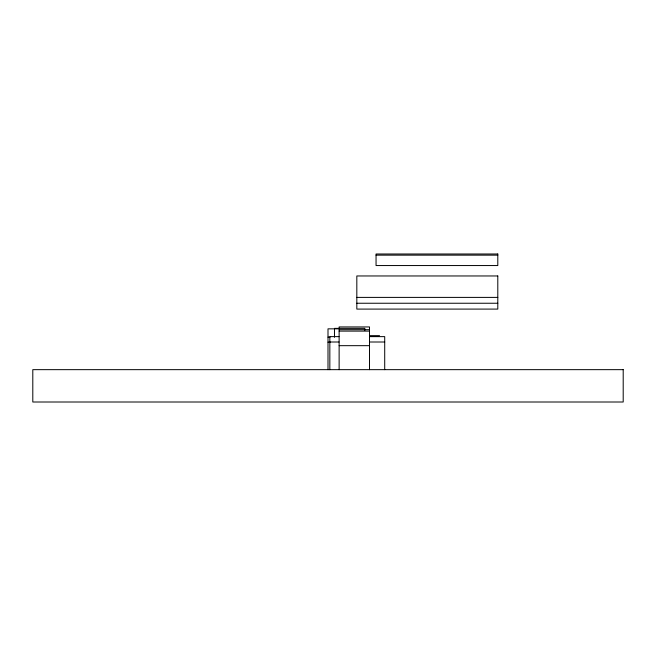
<?xml version="1.0" encoding="UTF-8"?>
<svg xmlns="http://www.w3.org/2000/svg" width="656" height="656" viewBox="0 0 656 656"><rect width="100%" height="100%" fill="white"/><g stroke="black" fill="none" stroke-linecap="round" stroke-linejoin="round"><path stroke-width="0.98" d="M376.052 255.151L497.797 255.151M356.823 297.398L497.797 297.398M356.823 303.244L497.797 303.244M339.152 328.836L328 328.836L328 369.656M369.5 329.681L339.127 329.681L339.127 369.656M339.127 331.1L369.5 331.1M369.435 335.651L379.537 335.651M338.98 336.626L329.837 336.626L329.837 369.656M369.467 336.626L384.711 336.626L384.711 369.656M328 337.135L330.025 337.135M329.837 342.006L338.98 342.006M369.467 342.006L384.711 342.006M328 342.161L330.025 342.161M339.127 345.671L369.5 345.671M369.5 369.656L369.5 326.942L339.127 326.942L339.127 328.992M364.851 330.337L364.851 328.361L334.478 328.361L334.478 337.274M497.797 253.995L376.052 253.995L376.052 265.549L497.797 265.549L497.797 253.995M497.797 275.963L356.823 275.963L356.823 309.091L497.797 309.091L497.797 275.963M623.2 369.656L32.8 369.656L32.8 402.005L623.2 402.005L623.2 369.656"/></g></svg>
